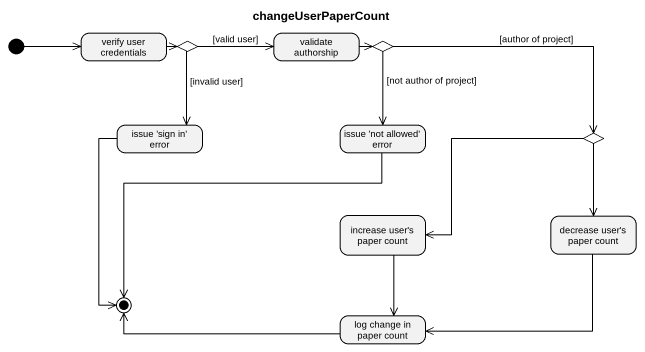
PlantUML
@startuml
title changeUserPaperCount
hide empty description
state "verify user credentials" as verify_user_credentials
state "validate authorship" as validate_authorship
state choice1 <<choice>>
state choice2 <<choice>>
state "issue 'sign in' error" as issue_sign_in_error
state "issue 'not allowed' error" as issue_not_allowed_error
state choice3 <<choice>>
state "increase user's paper count" as increase_user_s_paper_count
state "decrease user's paper count" as decrease_user_s_paper_count
state "log change in paper count" as log_change_in_paper_count
[*] -right-> verify_user_credentials
verify_user_credentials -right-> choice1
validate_authorship -right-> choice2
choice1 -right-> validate_authorship : [valid user]
choice1 --> issue_sign_in_error : [invalid user]
choice2 --> issue_not_allowed_error : [not author of project]
choice2 -right-> choice3 : [author of project]
choice3 -left-> increase_user_s_paper_count
choice3 --> decrease_user_s_paper_count
increase_user_s_paper_count --> log_change_in_paper_count
decrease_user_s_paper_count -left-> log_change_in_paper_count
issue_sign_in_error --> [*]
issue_not_allowed_error --> [*]
log_change_in_paper_count -left-> [*]
@enduml
